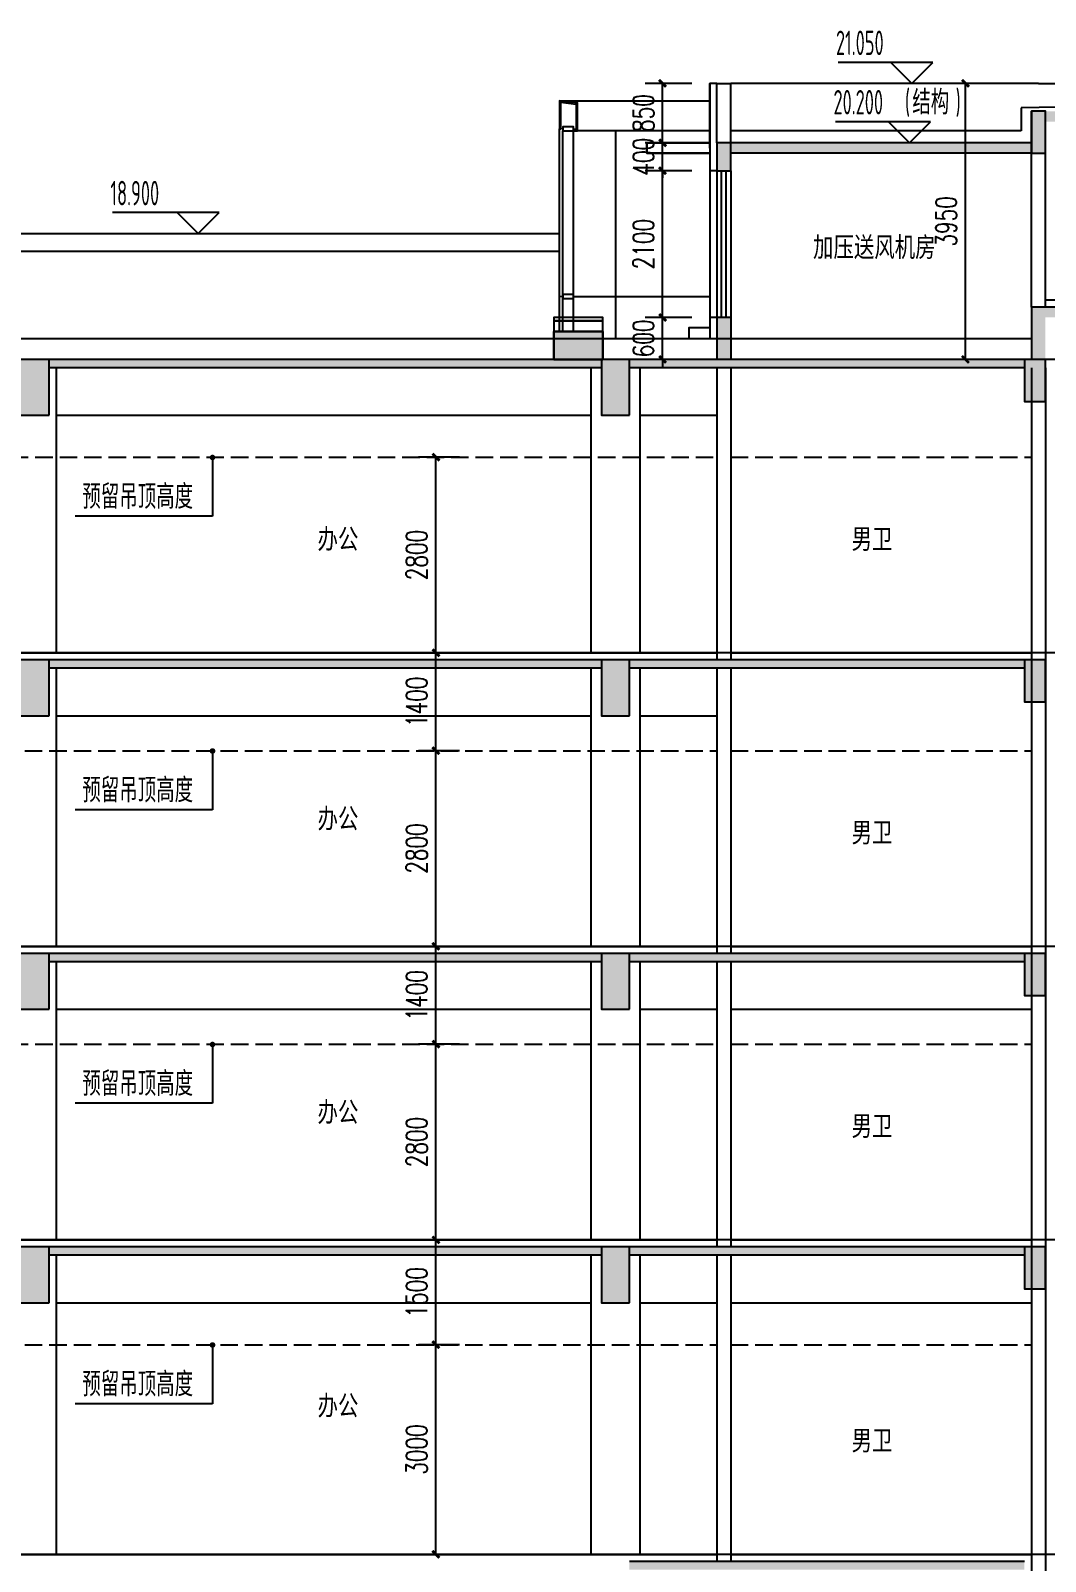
# Model space of a CAD drawing. Extents: x 1106790 to 1313746, y -134124 to 12249.
# Drawn here: x 1248582 to 1263098, y -51988 to -30083 of the extents above; entities that cross this region are included whole.
import ezdxf

# ---------------------------------------------------------------- set-up
doc = ezdxf.new("R2010")
doc.units = 0
doc.header["$LTSCALE"] = 1000
doc.header["$MEASUREMENT"] = 0
doc.linetypes.add('DASH', pattern=[0.35, 0.25, -0.1])
for name, color, linetype in [('01-标注_尺寸', 124, 'Continuous'), ('01-标注_标高', 200, 'Continuous'), ('01-标注_符号', 200, 'Continuous'), ('02-TEXT_房间', 7, 'Continuous'), ('02-TEXT_标注', 130, 'Continuous'), ('05-填充_天正', 26, 'Continuous'), ('A-C_玻璃幕墙', 140, 'Continuous'), ('A-C_窗', 140, 'Continuous'), ('A-D_龙骨', 131, 'Continuous'), ('A-O_屋面', 201, 'Continuous'), ('A-SUR_保温', 222, 'Continuous'), ('A-SUR_吊顶', 40, 'Continuous'), ('A-SUR_看线', 231, 'Continuous'), ('A-SUR_面层', 191, 'Continuous'), ('A-TECH_结构', 21, 'Continuous'), ('A-金属背板', 30, 'Continuous'), ('A_STR-砌块墙', 121, 'Continuous'), ('A_STR-砼墙', 51, 'Continuous'), ('A_STR-砼柱', 51, 'Continuous'), ('D_铝板', 181, 'Continuous'), ('PUB_HATCH', 8, 'Continuous'), ('SURFACE', 6, 'Continuous')]:
    doc.layers.add(name, color=color, linetype=linetype)
doc.layers.add('04-不打印_辅助线', color=165, linetype='Continuous', plot=False)
doc.styles.add('_TCH_DIM', font='ROS1', dxfattribs={"width": 0.8, "bigfont": 'JD'})
doc.styles.add('_TCH_DIM_T3', font='SIMPLEX', dxfattribs={"width": 0.705882, "bigfont": 'GBCBIG'})
doc.styles.get("Standard").update_dxf_attribs({"font": 'STXIHEI.TTF', "width": 0.75})
doc.dimstyles.new('_TCH_ARCH&&100', dxfattribs={"dimtxt": 297.5, "dimasz": 100, "dimexe": 250, "dimexo": 300, "dimgap": 126.25, "dimtad": 1, "dimdec": 0, "dimzin": 0, "dimdsep": 46, "dimtxsty": '_TCH_DIM_T3', "dimblk": 'ARCHTICK', "dimcen": 0.09, "dimclrt": 7, "dimazin": 2, "dimtfac": 1, "dimtdec": 0, "dimtix": 1, "dimtmove": 2, "dimatfit": 3, "dimfxl": 0, "dimtolj": 1, "dimtzin": 0, "dimarcsym": 0})

# ---------------------------------------------------------------- blocks, each defined once
blk = doc.blocks.new('kyuhtr')
at = {"const_width": 20}
blk.add_lwpolyline([(50, 0), (0, 0)], dxfattribs=at)
blk.add_lwpolyline([(50, -30), (200, -30), (200, 30), (50, 30)], close=True)
blk = doc.blocks.new('_FZH')
blk.add_lwpolyline([(-0.5, -0.5), (0.5, -0.5), (0.5, 0.5), (-0.5, 0.5)], close=True)
at = {"layer": 'PUB_HATCH'}
blk.add_solid([(-0.5, -0.5), (0.5, -0.5), (-0.5, 0.5), (0.5, 0.5)], dxfattribs=at)
blk = doc.blocks.new('fdsgdfhgh')
at = {"layer": 'A-O_屋面'}
blk.add_lwpolyline([(0, 550), (700, 550), (700, 600), (0, 600)], close=True, dxfattribs=at)
at = {"layer": 'A_STR-砼墙'}
for points in [[(0, 400), (700, 400), (700, 550), (0, 550)], [(0, 400), (700, 400), (700, 0), (0, 0)]]:
    blk.add_lwpolyline(points, close=True, dxfattribs=at)
at = {"layer": 'A_STR-砼柱', "xscale": 699.9999999913853, "yscale": 400.0000000033542, "zscale": 400.0000000033542, "rotation": 359.9999999995789}
blk.add_blockref('_FZH', (350, 200), dxfattribs=at)
blk = doc.blocks.new('_ArchTick')
at = {"color": 0, "linetype": 'ByBlock', "const_width": 0.4}
blk.add_lwpolyline([(-0.5, -0.5), (0.5, 0.5)], dxfattribs=at)
blk = doc.blocks.new('*D360')
at = {"layer": '01-标注_尺寸', "color": 0, "lineweight": -2, "transparency": 16777216}
for p, q in [((1254717, -36188), (1254130, -36188)), ((1254380, -38988), (1254380, -36188)), ((1254717, -38988), (1254130, -38988))]:
    blk.add_line(p, q, dxfattribs=at)
at = {"layer": 'Defpoints', "color": 0, "transparency": 16777216}
for p in [(1254380, -36188), (1255017, -36188), (1255017, -38988)]:
    blk.add_point(p, dxfattribs=at)
at = {"layer": '01-标注_尺寸', "color": 0, "lineweight": -2, "transparency": 16777216, "xscale": 100, "yscale": 100, "zscale": 100}
for p, rotation in [((1254380, -36188), 90), ((1254380, -38988), 270)]:
    blk.add_blockref('_ArchTick', p, dxfattribs=dict(at, rotation=rotation))
at = {"layer": '01-标注_尺寸', "color": 7, "transparency": 16777216, "insert": (1254105, -37588), "char_height": 297.5, "attachment_point": 5, "rotation": 90, "style": '_TCH_DIM_T3'}
blk.add_mtext('\\A1;2800', dxfattribs=at)
blk = doc.blocks.new('*D361')
at = {"layer": '01-标注_尺寸', "color": 0, "lineweight": -2, "transparency": 16777216}
for p, q in [((1254717, -38988), (1254130, -38988)), ((1254380, -40388), (1254380, -38988)), ((1254717, -40388), (1254130, -40388))]:
    blk.add_line(p, q, dxfattribs=at)
at = {"layer": 'Defpoints', "color": 0, "transparency": 16777216}
for p in [(1254380, -38988), (1255017, -38988), (1255017, -40388)]:
    blk.add_point(p, dxfattribs=at)
at = {"layer": '01-标注_尺寸', "color": 0, "lineweight": -2, "transparency": 16777216, "xscale": 100, "yscale": 100, "zscale": 100}
for p, rotation in [((1254380, -38988), 90), ((1254380, -40388), 270)]:
    blk.add_blockref('_ArchTick', p, dxfattribs=dict(at, rotation=rotation))
at = {"layer": '01-标注_尺寸', "color": 7, "transparency": 16777216, "insert": (1254105, -39688), "char_height": 297.5, "attachment_point": 5, "rotation": 90, "style": '_TCH_DIM_T3'}
blk.add_mtext('\\A1;1400', dxfattribs=at)
blk = doc.blocks.new('*D362')
at = {"layer": '01-标注_尺寸', "color": 0, "lineweight": -2, "transparency": 16777216}
for p, q in [((1254717, -40388), (1254130, -40388)), ((1254380, -43188), (1254380, -40388)), ((1254717, -43188), (1254130, -43188))]:
    blk.add_line(p, q, dxfattribs=at)
at = {"layer": 'Defpoints', "color": 0, "transparency": 16777216}
for p in [(1254380, -40388), (1255017, -40388), (1255017, -43188)]:
    blk.add_point(p, dxfattribs=at)
at = {"layer": '01-标注_尺寸', "color": 0, "lineweight": -2, "transparency": 16777216, "xscale": 100, "yscale": 100, "zscale": 100}
for p, rotation in [((1254380, -40388), 90), ((1254380, -43188), 270)]:
    blk.add_blockref('_ArchTick', p, dxfattribs=dict(at, rotation=rotation))
at = {"layer": '01-标注_尺寸', "color": 7, "transparency": 16777216, "insert": (1254105, -41788), "char_height": 297.5, "attachment_point": 5, "rotation": 90, "style": '_TCH_DIM_T3'}
blk.add_mtext('\\A1;2800', dxfattribs=at)
blk = doc.blocks.new('*D363')
at = {"layer": '01-标注_尺寸', "color": 0, "lineweight": -2, "transparency": 16777216}
for p, q in [((1254717, -43188), (1254130, -43188)), ((1254380, -44588), (1254380, -43188)), ((1254717, -44588), (1254130, -44588))]:
    blk.add_line(p, q, dxfattribs=at)
at = {"layer": 'Defpoints', "color": 0, "transparency": 16777216}
for p in [(1254380, -43188), (1255017, -43188), (1255017, -44588)]:
    blk.add_point(p, dxfattribs=at)
at = {"layer": '01-标注_尺寸', "color": 0, "lineweight": -2, "transparency": 16777216, "xscale": 100, "yscale": 100, "zscale": 100}
for p, rotation in [((1254380, -43188), 90), ((1254380, -44588), 270)]:
    blk.add_blockref('_ArchTick', p, dxfattribs=dict(at, rotation=rotation))
at = {"layer": '01-标注_尺寸', "color": 7, "transparency": 16777216, "insert": (1254105, -43888), "char_height": 297.5, "attachment_point": 5, "rotation": 90, "style": '_TCH_DIM_T3'}
blk.add_mtext('\\A1;1400', dxfattribs=at)
blk = doc.blocks.new('*D364')
at = {"layer": '01-标注_尺寸', "color": 0, "lineweight": -2, "transparency": 16777216}
for p, q in [((1254717, -44588), (1254130, -44588)), ((1254380, -47388), (1254380, -44588)), ((1254717, -47388), (1254130, -47388))]:
    blk.add_line(p, q, dxfattribs=at)
at = {"layer": 'Defpoints', "color": 0, "transparency": 16777216}
for p in [(1254380, -44588), (1255017, -44588), (1255017, -47388)]:
    blk.add_point(p, dxfattribs=at)
at = {"layer": '01-标注_尺寸', "color": 0, "lineweight": -2, "transparency": 16777216, "xscale": 100, "yscale": 100, "zscale": 100}
for p, rotation in [((1254380, -44588), 90), ((1254380, -47388), 270)]:
    blk.add_blockref('_ArchTick', p, dxfattribs=dict(at, rotation=rotation))
at = {"layer": '01-标注_尺寸', "color": 7, "transparency": 16777216, "insert": (1254105, -45988), "char_height": 297.5, "attachment_point": 5, "rotation": 90, "style": '_TCH_DIM_T3'}
blk.add_mtext('\\A1;2800', dxfattribs=at)
blk = doc.blocks.new('*D365')
at = {"layer": '01-标注_尺寸', "color": 0, "lineweight": -2, "transparency": 16777216}
for p, q in [((1254717, -47388), (1254130, -47388)), ((1254380, -48888), (1254380, -47388)), ((1254717, -48888), (1254130, -48888))]:
    blk.add_line(p, q, dxfattribs=at)
at = {"layer": 'Defpoints', "color": 0, "transparency": 16777216}
for p in [(1254380, -47388), (1255017, -47388), (1255017, -48888)]:
    blk.add_point(p, dxfattribs=at)
at = {"layer": '01-标注_尺寸', "color": 0, "lineweight": -2, "transparency": 16777216, "xscale": 100, "yscale": 100, "zscale": 100}
for p, rotation in [((1254380, -47388), 90), ((1254380, -48888), 270)]:
    blk.add_blockref('_ArchTick', p, dxfattribs=dict(at, rotation=rotation))
at = {"layer": '01-标注_尺寸', "color": 7, "transparency": 16777216, "insert": (1254105, -48138), "char_height": 297.5, "attachment_point": 5, "rotation": 90, "style": '_TCH_DIM_T3'}
blk.add_mtext('\\A1;1500', dxfattribs=at)
blk = doc.blocks.new('*D366')
at = {"layer": '01-标注_尺寸', "color": 0, "lineweight": -2, "transparency": 16777216}
for p, q in [((1254717, -48888), (1254130, -48888)), ((1254380, -51888), (1254380, -48888)), ((1254717, -51888), (1254130, -51888))]:
    blk.add_line(p, q, dxfattribs=at)
at = {"layer": 'Defpoints', "color": 0, "transparency": 16777216}
for p in [(1254380, -48888), (1255017, -48888), (1255017, -51888)]:
    blk.add_point(p, dxfattribs=at)
at = {"layer": '01-标注_尺寸', "color": 0, "lineweight": -2, "transparency": 16777216, "xscale": 100, "yscale": 100, "zscale": 100}
for p, rotation in [((1254380, -48888), 90), ((1254380, -51888), 270)]:
    blk.add_blockref('_ArchTick', p, dxfattribs=dict(at, rotation=rotation))
at = {"layer": '01-标注_尺寸', "color": 7, "transparency": 16777216, "insert": (1254105, -50388), "char_height": 297.5, "attachment_point": 5, "rotation": 90, "style": '_TCH_DIM_T3'}
blk.add_mtext('\\A1;3000', dxfattribs=at)
blk = doc.blocks.new('*D374')
at = {"layer": '01-标注_尺寸', "color": 0, "lineweight": -2, "transparency": 16777216}
for p, q in [((1262267, -30838), (1261704, -30838)), ((1261954, -34788), (1261954, -30838)), ((1262267, -34788), (1261704, -34788))]:
    blk.add_line(p, q, dxfattribs=at)
at = {"layer": 'Defpoints', "color": 0, "transparency": 16777216}
for p in [(1261954, -30838), (1262567, -30838), (1262567, -34788)]:
    blk.add_point(p, dxfattribs=at)
at = {"layer": '01-标注_尺寸', "color": 0, "lineweight": -2, "transparency": 16777216, "xscale": 100, "yscale": 100, "zscale": 100}
for p, rotation in [((1261954, -30838), 90), ((1261954, -34788), 270)]:
    blk.add_blockref('_ArchTick', p, dxfattribs=dict(at, rotation=rotation))
at = {"layer": '01-标注_尺寸', "color": 7, "transparency": 16777216, "insert": (1261679, -32813), "char_height": 297.5, "attachment_point": 5, "rotation": 90, "style": '_TCH_DIM_T3'}
blk.add_mtext('\\A1;3950', dxfattribs=at)
blk = doc.blocks.new('$WINLIB2D$00000001')
at = {"color": 0}
for points in [[(-0.5, 0.5), (-0.5, -0.5)], [(-0.5, 0.5), (0.5, 0.5)], [(0.5, -0.5), (0.5, 0.5)], [(0.5, 0.167), (-0.5, 0.167)], [(0.5, -0.167), (-0.5, -0.167)], [(-0.5, -0.5), (0.5, -0.5)]]:
    blk.add_lwpolyline(points, dxfattribs=at)
blk = doc.blocks.new('*D375')
at = {"layer": '01-标注_尺寸', "color": 0, "lineweight": -2, "transparency": 16777216}
for p, q in [((1257623, -34188), (1257623, -34088)), ((1258043, -34188), (1257373, -34188)), ((1257623, -34788), (1257623, -34188)), ((1258043, -34788), (1257373, -34788)), ((1257623, -34788), (1257623, -34888))]:
    blk.add_line(p, q, dxfattribs=at)
at = {"layer": 'Defpoints', "color": 0, "transparency": 16777216}
for p in [(1257623, -34188), (1258343, -34188), (1258343, -34788)]:
    blk.add_point(p, dxfattribs=at)
at = {"layer": '01-标注_尺寸', "color": 0, "lineweight": -2, "transparency": 16777216, "xscale": 100, "yscale": 100, "zscale": 100}
for p, rotation in [((1257623, -34188), 270), ((1257623, -34788), 90)]:
    blk.add_blockref('_ArchTick', p, dxfattribs=dict(at, rotation=rotation))
at = {"layer": '01-标注_尺寸', "color": 7, "transparency": 16777216, "insert": (1257348, -34488), "char_height": 297.5, "attachment_point": 5, "rotation": 90, "style": '_TCH_DIM_T3'}
blk.add_mtext('\\A1;600', dxfattribs=at)
blk = doc.blocks.new('*D376')
at = {"layer": '01-标注_尺寸', "color": 0, "lineweight": -2, "transparency": 16777216}
for p, q in [((1258043, -32088), (1257373, -32088)), ((1257623, -34188), (1257623, -32088)), ((1258043, -34188), (1257373, -34188))]:
    blk.add_line(p, q, dxfattribs=at)
at = {"layer": 'Defpoints', "color": 0, "transparency": 16777216}
for p in [(1257623, -32088), (1258343, -32088), (1258343, -34188)]:
    blk.add_point(p, dxfattribs=at)
at = {"layer": '01-标注_尺寸', "color": 0, "lineweight": -2, "transparency": 16777216, "xscale": 100, "yscale": 100, "zscale": 100}
for p, rotation in [((1257623, -32088), 90), ((1257623, -34188), 270)]:
    blk.add_blockref('_ArchTick', p, dxfattribs=dict(at, rotation=rotation))
at = {"layer": '01-标注_尺寸', "color": 7, "transparency": 16777216, "insert": (1257348, -33138), "char_height": 297.5, "attachment_point": 5, "rotation": 90, "style": '_TCH_DIM_T3'}
blk.add_mtext('\\A1;2100', dxfattribs=at)
blk = doc.blocks.new('*D377')
at = {"layer": '01-标注_尺寸', "color": 0, "lineweight": -2, "transparency": 16777216}
for p, q in [((1258043, -31688), (1257373, -31688)), ((1257623, -31688), (1257623, -31588)), ((1257623, -32088), (1257623, -31688)), ((1258043, -32088), (1257373, -32088)), ((1257623, -32088), (1257623, -32188))]:
    blk.add_line(p, q, dxfattribs=at)
at = {"layer": 'Defpoints', "color": 0, "transparency": 16777216}
for p in [(1257623, -31688), (1258343, -31688), (1258343, -32088)]:
    blk.add_point(p, dxfattribs=at)
at = {"layer": '01-标注_尺寸', "color": 0, "lineweight": -2, "transparency": 16777216, "xscale": 100, "yscale": 100, "zscale": 100}
for p, rotation in [((1257623, -31688), 270), ((1257623, -32088), 90)]:
    blk.add_blockref('_ArchTick', p, dxfattribs=dict(at, rotation=rotation))
at = {"layer": '01-标注_尺寸', "color": 7, "transparency": 16777216, "insert": (1257348, -31888), "char_height": 297.5, "attachment_point": 5, "rotation": 90, "style": '_TCH_DIM_T3'}
blk.add_mtext('\\A1;400', dxfattribs=at)
blk = doc.blocks.new('*D378')
at = {"layer": '01-标注_尺寸', "color": 0, "lineweight": -2, "transparency": 16777216}
for p, q in [((1258043, -30838), (1257373, -30838)), ((1257623, -31688), (1257623, -30838)), ((1258043, -31688), (1257373, -31688))]:
    blk.add_line(p, q, dxfattribs=at)
at = {"layer": 'Defpoints', "color": 0, "transparency": 16777216}
for p in [(1257623, -30838), (1258343, -30838), (1258343, -31688)]:
    blk.add_point(p, dxfattribs=at)
at = {"layer": '01-标注_尺寸', "color": 0, "lineweight": -2, "transparency": 16777216, "xscale": 100, "yscale": 100, "zscale": 100}
for p, rotation in [((1257623, -30838), 90), ((1257623, -31688), 270)]:
    blk.add_blockref('_ArchTick', p, dxfattribs=dict(at, rotation=rotation))
at = {"layer": '01-标注_尺寸', "color": 7, "transparency": 16777216, "insert": (1257348, -31263), "char_height": 297.5, "attachment_point": 5, "rotation": 90, "style": '_TCH_DIM_T3'}
blk.add_mtext('\\A1;850', dxfattribs=at)

msp = doc.modelspace()

# ---------------------------------------------------------------- hatches: boundary and pattern name
at = {"layer": '05-填充_天正'}
for points in [[(1263098.2, -31238.5), (1263098.2, -31388.5), (1264198.2, -31388.5), (1264198.2, -31238.5)], [(1262898.2, -31838.5), (1262898.2, -31688.5), (1258598.2, -31688.5), (1258598.2, -31838.5)], [(1265498.2, -34188.5), (1265698.2, -34038.5), (1262898.2, -34038.5), (1263098.2, -34188.5)], [(1262898.2, -34788.5), (1263098.2, -34788.5), (1263098.2, -34188.5), (1262898.2, -34038.5)], [(1258398.2, -34188.5), (1258398.2, -34788.5), (1258498.2, -34828.5), (1258598.2, -34788.5), (1258598.2, -34188.5)], [(1248848.2, -34788.5), (1248848.2, -34908.5), (1256748.2, -34908.5), (1256748.2, -34788.5)], [(1257148.2, -34788.5), (1257148.2, -34908.5), (1258498.2, -34908.5), (1258498.2, -34828.5), (1258398.2, -34788.5)], [(1262798.2, -34908.5), (1262798.2, -34788.5), (1258598.2, -34788.5), (1258498.2, -34828.5), (1258498.2, -34908.5)], [(1248848.2, -39088.5), (1248848.2, -39208.5), (1256748.2, -39208.5), (1256748.2, -39088.5)], [(1262798.2, -39208.5), (1262798.2, -39088.5), (1257148.2, -39088.5), (1257148.2, -39208.5)], [(1248848.2, -43288.5), (1248848.2, -43408.5), (1256748.2, -43408.5), (1256748.2, -43288.5)], [(1262798.2, -43408.5), (1262798.2, -43288.5), (1257148.2, -43288.5), (1257148.2, -43408.5)], [(1248848.2, -47488.5), (1248848.2, -47608.5), (1256748.2, -47608.5), (1256748.2, -47488.5)], [(1262798.2, -47608.5), (1262798.2, -47488.5), (1257148.2, -47488.5), (1257148.2, -47608.5)], [(1262798.2, -52108.5), (1262798.2, -51988.5), (1257148.2, -51988.5), (1257148.2, -52108.5)]]:
    msp.add_hatch(color=256, dxfattribs=at).paths.add_polyline_path(points)

# ---------------------------------------------------------------- linework, layer by layer
at = {"layer": '01-标注_标高'}
for p, q in [((1261488.8, -30538.5), (1260132.3, -30538.5)), ((1261188.8, -30838.5), (1260888.8, -30538.5)), ((1261188.8, -30838.5), (1261488.8, -30538.5)), ((1261453.7, -31388.5), (1260097.1, -31388.5)), ((1261153.7, -31688.5), (1260853.7, -31388.5)), ((1261153.7, -31688.5), (1261453.7, -31388.5)), ((1251279.9, -32688.5), (1249753.2, -32688.5)), ((1250979.9, -32988.5), (1250679.9, -32688.5)), ((1250979.9, -32988.5), (1251279.9, -32688.5))]:
    msp.add_line(p, q, dxfattribs=at)
at = {"layer": '01-标注_符号'}
for p, q in [((1251184.2, -36192), (1251184.2, -37032)), ((1251184.2, -37032), (1249217.6, -37032)), ((1251184.2, -40392), (1251184.2, -41232)), ((1251184.2, -41232), (1249217.6, -41232)), ((1251184.2, -44592), (1251184.2, -45432)), ((1251184.2, -45432), (1249217.6, -45432)), ((1251184.2, -48892), (1251184.2, -49732)), ((1251184.2, -49732), (1249217.6, -49732))]:
    msp.add_line(p, q, dxfattribs=at)
at = {"layer": '01-标注_符号', "const_width": 40}
for points in [[(1251184.2, -36172, 1), (1251184.2, -36212, 1)], [(1251184.2, -40372, 1), (1251184.2, -40412, 1)], [(1251184.2, -44572, 1), (1251184.2, -44612, 1)], [(1251184.2, -48872, 1), (1251184.2, -48912, 1)]]:
    msp.add_lwpolyline(points, format="xyb", close=True, dxfattribs=at)
at = {"layer": '04-不打印_辅助线'}
for p, q in [((1298655.7, -34788.5), (1237898.8, -34788.5)), ((1298655.7, -38988.5), (1237898.8, -38988.5)), ((1298655.7, -43188.5), (1237898.8, -43188.5)), ((1298655.7, -47388.5), (1237898.8, -47388.5)), ((1298655.7, -51888.5), (1237898.8, -51888.5))]:
    msp.add_line(p, q, dxfattribs=at)
at = {"layer": 'A-C_玻璃幕墙'}
for p, q in [((1256147.2, -34388.5), (1256147.2, -31488.5)), ((1256197.2, -34388.5), (1256197.2, -31518.5)), ((1256347.2, -34388.5), (1256347.2, -31518.5)), ((1256948.2, -31518.5), (1256948.2, -34488.5)), ((1256347.2, -33888.5), (1258298.2, -33888.5))]:
    msp.add_line(p, q, dxfattribs=at)
at = {"layer": 'A-O_屋面'}
msp.add_line((1262751.5, -31518.5), (1258598.2, -31518.5), dxfattribs=at)
for points in [[(1265598.2, -31136.5), (1262751.5, -31188.5)], [(1262751.5, -31188.5), (1262751.5, -31518.5)], [(1258298.2, -34338.5), (1257998.2, -34338.5), (1257998.2, -34488.5)], [(1245428.2, -34488.5), (1262898.2, -34488.5)]]:
    msp.add_lwpolyline(points, dxfattribs=at)
at = {"layer": 'A-SUR_保温'}
for p, q in [((1258398.2, -32088.5), (1258298.2, -32088.8)), ((1258398.2, -34188.5), (1258298.2, -34188.5))]:
    msp.add_line(p, q, dxfattribs=at)
msp.add_lwpolyline([(1258398.2, -30838.5), (1258298.2, -30838.5), (1258298.2, -34488.5)], dxfattribs=at)
at = {"layer": 'A-SUR_吊顶', "linetype": 'DASH'}
for points in [[(1245148.2, -36188.5), (1258398.2, -36188.5)], [(1258598.2, -36188.5), (1262898.2, -36188.5)], [(1244998.2, -40388.5), (1258398.2, -40388.5)], [(1258598.2, -40388.5), (1262898.2, -40388.5)], [(1245148.2, -44588.5), (1258398.2, -44588.5)], [(1258598.2, -44588.5), (1262898.2, -44588.5)], [(1246048.2, -48888.5), (1258398.2, -48888.5)], [(1258598.2, -48888.5), (1262898.2, -48888.5)]]:
    msp.add_lwpolyline(points, dxfattribs=at)
at = {"layer": 'A-SUR_看线'}
msp.add_line((1262998.2, -30838.5), (1258598.2, -30838.5), dxfattribs=at)
msp.add_lwpolyline([(1262998.2, -30838.5), (1265598.2, -30838.5)], dxfattribs=at)
at = {"layer": 'A-SUR_面层'}
for points in [[(1265498.2, -33938.5), (1263098.2, -33938.5)], [(1245148.2, -38988.5), (1258398.2, -38988.5)], [(1258598.2, -38988.5), (1262898.2, -38988.5)], [(1245148.2, -43188.5), (1258398.2, -43188.5)], [(1258598.2, -43188.5), (1262898.2, -43188.5)], [(1245148.2, -47388.5), (1258398.2, -47388.5)], [(1258598.2, -47388.5), (1262898.2, -47388.5)], [(1246048.2, -51888.5), (1258398.2, -51888.5)], [(1258598.2, -51888.5), (1262898.2, -51888.5)]]:
    msp.add_lwpolyline(points, dxfattribs=at)
at = {"layer": 'A-TECH_结构'}
for points in [[(1248948.2, -34908.5), (1248948.2, -38988.5)], [(1256598.2, -34908.5), (1256598.2, -38988.5)], [(1257298.2, -34908.5), (1257298.2, -38988.5)], [(1248948.2, -35588.5), (1256598.2, -35588.5)], [(1257298.2, -35588.5), (1258398.2, -35588.5)], [(1248948.2, -39208.5), (1248948.2, -43188.5)], [(1256598.2, -39208.5), (1256598.2, -43188.5)], [(1257298.2, -39208.5), (1257298.2, -43188.5)], [(1248948.2, -39888.5), (1256598.2, -39888.5)], [(1257298.2, -39888.5), (1258398.2, -39888.5)], [(1248948.2, -43408.5), (1248948.2, -47388.5)], [(1256598.2, -43408.5), (1256598.2, -47388.5)], [(1257298.2, -43408.5), (1257298.2, -47388.5)], [(1248948.2, -44088.5), (1256598.2, -44088.5)], [(1257298.2, -44088.5), (1258398.2, -44088.5)], [(1258598.2, -44088.5), (1262898.2, -44088.5)], [(1248948.2, -47608.5), (1248948.2, -51888.5)], [(1256598.2, -47608.5), (1256598.2, -51888.5)], [(1257298.2, -47608.5), (1257298.2, -51888.5)], [(1248948.2, -48288.5), (1256598.2, -48288.5)], [(1257298.2, -48288.5), (1258398.2, -48288.5)], [(1258598.2, -48288.5), (1262898.2, -48288.5)]]:
    msp.add_lwpolyline(points, dxfattribs=at)
at = {"layer": 'A-金属背板'}
msp.add_line((1262898.2, -31518.5), (1262898.2, -31238.5), dxfattribs=at)
at = {"layer": 'A_STR-砌块墙'}
for p, q in [((1258398.2, -31688.5), (1258398.2, -30838.5)), ((1258398.2, -30838.5), (1258598.2, -30838.5)), ((1258598.2, -31688.5), (1258598.2, -30838.5)), ((1258598.2, -34188.5), (1258398.2, -34188.5))]:
    msp.add_line(p, q, dxfattribs=at)
for points in [[(1262898.2, -34038.5), (1262898.2, -31438.5)], [(1263098.2, -34038.5), (1263098.2, -31438.5)], [(1258398.2, -34908.5), (1258398.2, -39088.5)], [(1258598.2, -34908.5), (1258598.2, -39088.5)], [(1262898.2, -34908.5), (1262898.2, -58188.5)], [(1263098.2, -34908.5), (1263098.2, -58188.5)], [(1258398.2, -39208.5), (1258398.2, -43288.5)], [(1258598.2, -39208.5), (1258598.2, -43288.5)], [(1258398.2, -43408.5), (1258398.2, -47488.5)], [(1258598.2, -43408.5), (1258598.2, -47488.5)], [(1258398.2, -47608.5), (1258398.2, -51988.5)], [(1258598.2, -47608.5), (1258598.2, -51988.5)]]:
    msp.add_lwpolyline(points, dxfattribs=at)
at = {"layer": 'A_STR-砼墙'}
for p, q in [((1262898.2, -31688.5), (1258598.2, -31688.5)), ((1262898.2, -31838.5), (1258598.2, -31838.5)), ((1265698.2, -34038.5), (1262898.2, -34038.5)), ((1262898.2, -34038.5), (1262898.2, -34788.5)), ((1258398.2, -34188.5), (1258398.2, -34788.5)), ((1258598.2, -34188.5), (1258398.2, -34188.5)), ((1258598.2, -34188.5), (1258598.2, -34788.5)), ((1256748.2, -34788.5), (1248848.2, -34788.5)), ((1258398.2, -34788.5), (1257148.2, -34788.5)), ((1262798.2, -34788.5), (1258598.2, -34788.5)), ((1256748.2, -34908.5), (1248848.2, -34908.5)), ((1258498.2, -34908.5), (1257148.2, -34908.5)), ((1262798.2, -34908.5), (1258498.2, -34908.5)), ((1256748.2, -39088.5), (1248848.2, -39088.5)), ((1256748.2, -39208.5), (1248848.2, -39208.5)), ((1262798.2, -39088.5), (1257148.2, -39088.5)), ((1262798.2, -39208.5), (1257148.2, -39208.5)), ((1256748.2, -43288.5), (1248848.2, -43288.5)), ((1262798.2, -43288.5), (1257148.2, -43288.5)), ((1256748.2, -43408.5), (1248848.2, -43408.5)), ((1262798.2, -43408.5), (1257148.2, -43408.5)), ((1256748.2, -47488.5), (1248848.2, -47488.5)), ((1262798.2, -47488.5), (1257148.2, -47488.5)), ((1256748.2, -47608.5), (1248848.2, -47608.5)), ((1262798.2, -47608.5), (1257148.2, -47608.5)), ((1262798.2, -51988.5), (1257148.2, -51988.5))]:
    msp.add_line(p, q, dxfattribs=at)
at = {"layer": 'D_铝板'}
for p, q in [((1256147.2, -31088.5), (1258298.2, -31088.5)), ((1258298.2, -31518.5), (1256407.2, -31518.5))]:
    msp.add_line(p, q, dxfattribs=at)
for points in [[(1256347.2, -31518.5), (1256407.2, -31518.5), (1256407.2, -31118.5), (1256147.2, -31088.5), (1256147.2, -31488.5), (1256167.2, -31488.5), (1256167.2, -31109.7), (1256387.2, -31137.3), (1256387.2, -31498.5), (1256347.2, -31498.5)], [(1258298.2, -31838.5), (1257398.2, -31838.5), (1257398.2, -31688.5), (1258298.2, -31688.5)]]:
    msp.add_lwpolyline(points, close=True, dxfattribs=at)
for points in [[(1258298.2, -31688.5), (1257398.2, -31688.5), (1257398.2, -31838.5), (1258298.2, -31838.5)], [(1244948.2, -32988.5), (1256147.2, -32988.5)], [(1245458.2, -33238.5), (1256147.2, -33238.5)]]:
    msp.add_lwpolyline(points, dxfattribs=at)
at = {"layer": 'SURFACE'}
msp.add_line((1258298.2, -31763.5), (1258298.2, -30838.5), dxfattribs=at)

# ---------------------------------------------------------------- block references
at = {"color": 1}
msp.add_blockref('fdsgdfhgh', (1256067.2, -34788.5), dxfattribs=at)
at = {"layer": 'A-C_窗', "xscale": -2100, "yscale": 200, "zscale": -2100, "rotation": 90}
msp.add_blockref('$WINLIB2D$00000001', (1258498.2, -33138.5), dxfattribs=at)
at = {"layer": 'A-D_龙骨'}
for p in [(1256147.2, -31488.5), (1256147.2, -33888.5)]:
    msp.add_blockref('kyuhtr', p, dxfattribs=at)
at = {"layer": 'A_STR-砼柱', "rotation": 90}
for p, xscale, yscale, zscale in [((1262998.2, -31538.5), 600, 200, 200), ((1258498.2, -31888.5), 400, 200, 200), ((1248548.2, -35188.5), 800, 600, 600), ((1256948.2, -35188.5), 800, 400, 400), ((1262948.2, -35088.5), 600, 300, 300), ((1248548.2, -39488.5), 800, 600, 600), ((1256948.2, -39488.5), 800, 400, 400), ((1262948.2, -39388.5), 600, 300, 300), ((1248548.2, -43688.5), 800, 600, 600), ((1256948.2, -43688.5), 800, 400, 400), ((1262948.2, -43588.5), 600, 300, 300), ((1248548.2, -47888.5), 800, 600, 600), ((1256948.2, -47888.5), 800, 400, 400), ((1262948.2, -47788.5), 600, 300, 300)]:
    msp.add_blockref('_FZH', p, dxfattribs=dict(at, xscale=xscale, yscale=yscale, zscale=zscale))

# ---------------------------------------------------------------- texts
at = {"layer": '02-TEXT_房间', "width": 0.75}
for s, p in [('加压送风机房', (1259774.9, -33322.6)), ('办公', (1252687.2, -37498.9)), ('男卫', (1260327.1, -37498.9)), ('办公', (1252687.2, -41498.9)), ('男卫', (1260327.1, -41698.9)), ('办公', (1252687.2, -45698.9)), ('男卫', (1260327.1, -45898.9)), ('办公', (1252687.2, -49898.9)), ('男卫', (1260327.1, -50398.9))]:
    msp.add_text(s, height=285.43, dxfattribs=at).set_placement(p)
at = {"layer": '02-TEXT_标注', "style": '_TCH_DIM'}
for s, height, width, p in [('21.050', 350, 0.64, (1260102.3, -30433.5)), ('20.200', 350, 0.64, (1260067.1, -31283.5)), ('(', 350, 0.64, (1261090.2, -31283.5)), ('结构', 347.29, 0.8, (1261194.7, -31283.5)), (')', 350, 0.64, (1261815.5, -31283.5)), ('18.900', 350, 0.64, (1249723.2, -32583.5)), ('预留吊顶高度', 347.29, 0.8, (1249322.6, -36927)), ('预留吊顶高度', 347.29, 0.8, (1249322.6, -41127)), ('预留吊顶高度', 347.29, 0.8, (1249322.6, -45327)), ('预留吊顶高度', 347.29, 0.8, (1249322.6, -49627))]:
    msp.add_text(s, height=height, dxfattribs=dict(at, width=width)).set_placement(p)

# ---------------------------------------------------------------- dimensions: what is measured, and where the dimension line sits
at = {"layer": '01-标注_尺寸'}
for p1, p2, distance, picture, middle in [((1258343.1, -31688.5), (1258343.1, -30838.5), 720.3, '*D378', (1257347.8, -31263.5)), ((1262567.3, -34788.5), (1262567.3, -30838.5), 613.2, '*D374', (1261679.1, -32813.5)), ((1258343.1, -32088.5), (1258343.1, -31688.5), 720.3, '*D377', (1257347.8, -31888.5)), ((1258343.1, -34188.5), (1258343.1, -32088.5), 720.3, '*D376', (1257347.8, -33138.5)), ((1258343.1, -34788.5), (1258343.1, -34188.5), 720.3, '*D375', (1257347.8, -34488.5)), ((1255017.2, -38988.5), (1255017.2, -36188.5), 636.8, '*D360', (1254105.4, -37588.5)), ((1255017.2, -40388.5), (1255017.2, -38988.5), 636.8, '*D361', (1254105.4, -39688.5)), ((1255017.2, -43188.5), (1255017.2, -40388.5), 636.8, '*D362', (1254105.4, -41788.5)), ((1255017.2, -44588.5), (1255017.2, -43188.5), 636.8, '*D363', (1254105.4, -43888.5)), ((1255017.2, -47388.5), (1255017.2, -44588.5), 636.8, '*D364', (1254105.4, -45988.5)), ((1255017.2, -48888.5), (1255017.2, -47388.5), 636.8, '*D365', (1254105.4, -48138.5)), ((1255017.2, -51888.5), (1255017.2, -48888.5), 636.8, '*D366', (1254105.4, -50388.5))]:
    dim = msp.add_aligned_dim(p1=p1, p2=p2, distance=distance, dimstyle='_TCH_ARCH&&100', dxfattribs=at)
    dim.commit()
    dim.dimension.update_dxf_attribs({"geometry": picture, "text_midpoint": middle})

doc.saveas('drawing.dxf')
